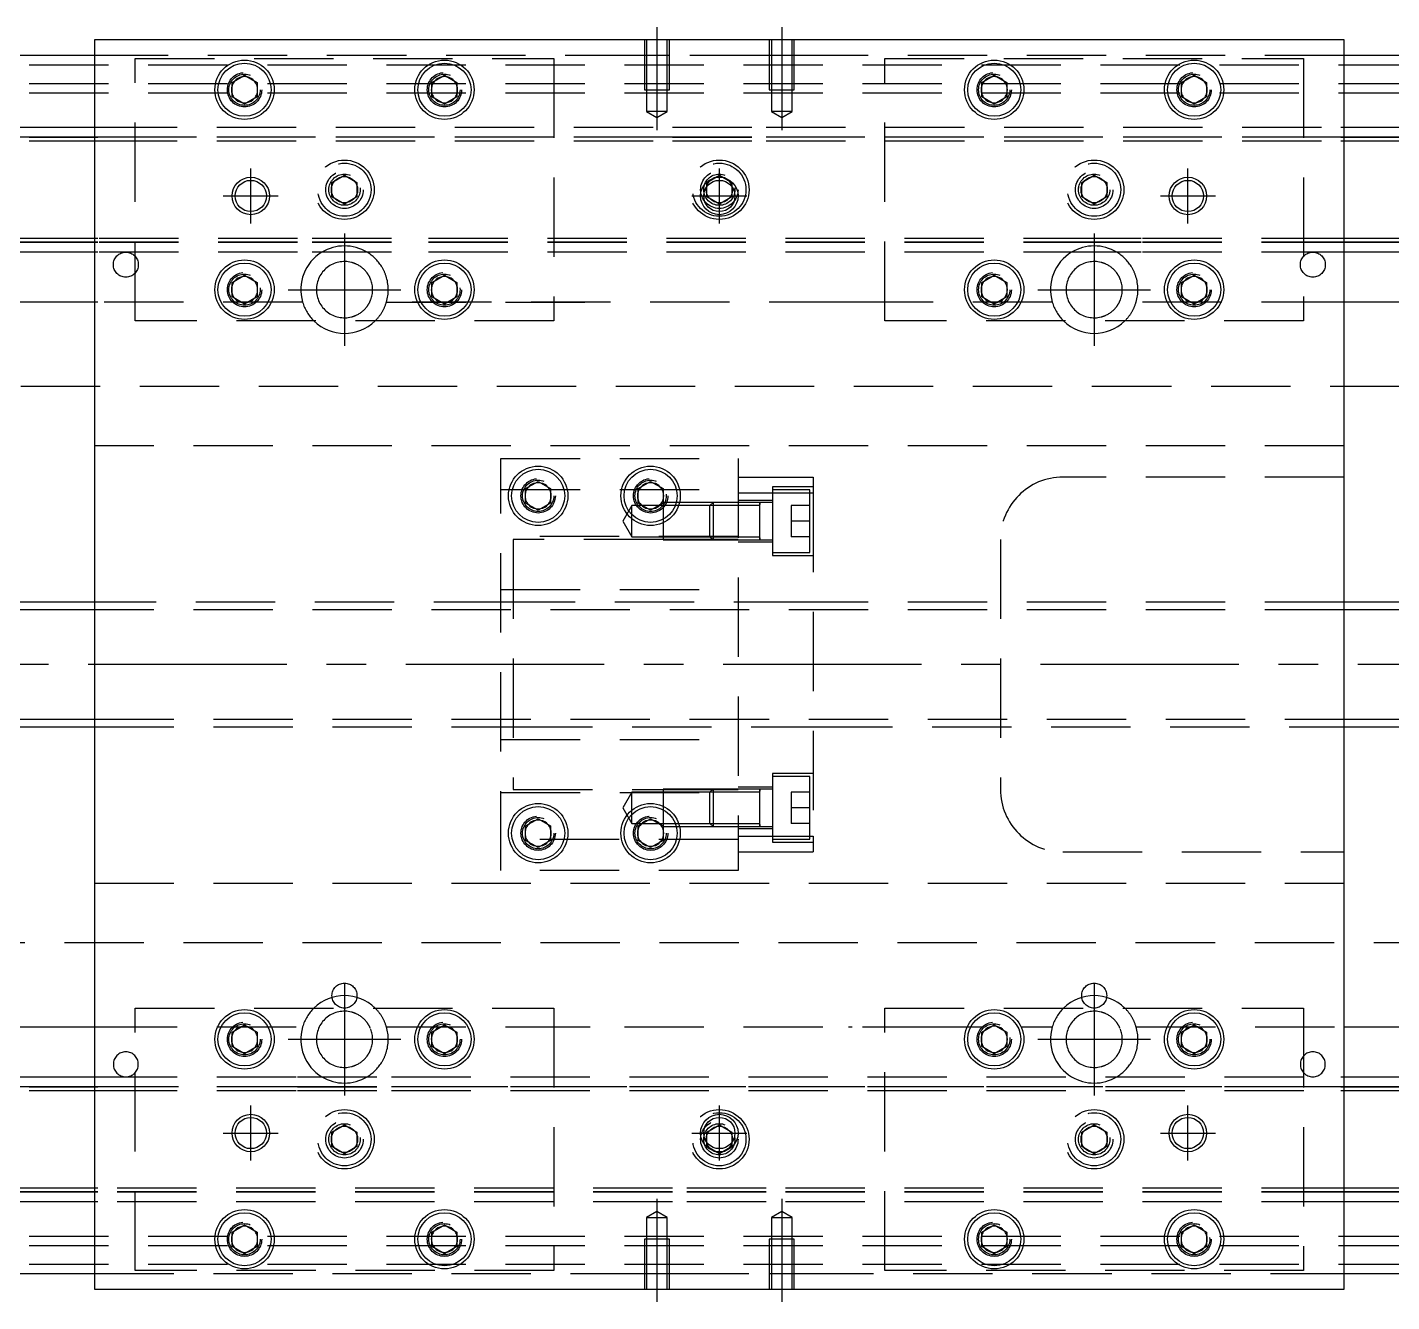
# Model space of a CAD drawing. Extents: x -20 to 872, y -274 to 102.
# Drawn here: x 209.2 to 427.6, y -102 to 102 of the extents above; entities that cross this region are included whole.
import ezdxf

# ---------------------------------------------------------------- set-up
doc = ezdxf.new("R2010")
doc.units = 0
doc.linetypes.add('CENTER', pattern=[50.8, 31.75, -6.35, 6.35, -6.35])
doc.linetypes.add('DASHED', pattern=[19.05, 12.7, -6.35])
doc.layers.get('0').update_dxf_attribs({"linetype": 'CONTINUOUS'})
doc.layers.add('CENTER', color=1, linetype='CENTER')

msp = doc.modelspace()

# ---------------------------------------------------------------- linework, layer by layer
at = {"color": 7, "linetype": 'CONTINUOUS'}
for p, q in [((420, 100), (220, 100)), ((220, 100), (220, -100)), ((420, -100), (420, 100)), ((220, 97.5), (0, 97.5)), ((640, 97.5), (420, 97.5)), ((242, 93.1547), (244, 94.309402)), ((244, 94.309402), (246, 93.1547)), ((274, 93.1547), (276, 94.309402)), ((276, 94.309402), (278, 93.1547)), ((362, 93.1547), (364, 94.309402)), ((364, 94.309402), (366, 93.1547)), ((394, 93.1547), (396, 94.309402)), ((396, 94.309402), (398, 93.1547)), ((242, 90.8453), (242, 93.1547)), ((246, 93.1547), (246, 90.8453)), ((274, 90.8453), (274, 93.1547)), ((278, 93.1547), (278, 90.8453)), ((362, 90.8453), (362, 93.1547)), ((366, 93.1547), (366, 90.8453)), ((394, 90.8453), (394, 93.1547)), ((398, 93.1547), (398, 90.8453)), ((244, 89.690598), (242, 90.8453)), ((246, 90.8453), (244, 89.690598)), ((276, 89.690598), (274, 90.8453)), ((278, 90.8453), (276, 89.690598)), ((364, 89.690598), (362, 90.8453)), ((366, 90.8453), (364, 89.690598)), ((396, 89.690598), (394, 90.8453)), ((398, 90.8453), (396, 89.690598)), ((0, 86), (220, 86)), ((420, 86), (640, 86)), ((0, 84.460392), (220, 84.460392)), ((420, 84.460392), (640, 84.460392)), ((220, 67.539608), (0, 67.539608)), ((220, 66), (0, 66)), ((640, 67.539608), (420, 67.539608)), ((640, 66), (420, 66)), ((242, 61.1547), (244, 62.309402)), ((242, 58.8453), (242, 61.1547)), ((244, 62.309402), (246, 61.1547)), ((246, 61.1547), (246, 58.8453)), ((274, 61.1547), (276, 62.309402)), ((274, 58.8453), (274, 61.1547)), ((276, 62.309402), (278, 61.1547)), ((278, 61.1547), (278, 58.8453)), ((362, 61.1547), (364, 62.309402)), ((362, 58.8453), (362, 61.1547)), ((364, 62.309402), (366, 61.1547)), ((366, 61.1547), (366, 58.8453)), ((394, 61.1547), (396, 62.309402)), ((394, 58.8453), (394, 61.1547)), ((396, 62.309402), (398, 61.1547)), ((398, 61.1547), (398, 58.8453)), ((220, 58), (146.708204, 58)), ((244, 57.690598), (242, 58.8453)), ((246, 58.8453), (244, 57.690598)), ((276, 57.690598), (274, 58.8453)), ((278, 58.8453), (276, 57.690598)), ((364, 57.690598), (362, 58.8453)), ((366, 58.8453), (364, 57.690598)), ((396, 57.690598), (394, 58.8453)), ((398, 58.8453), (396, 57.690598)), ((493.291796, 58), (420, 58)), ((289, 28.1547), (291, 29.309402)), ((291, 29.309402), (293, 28.1547)), ((307, 28.1547), (309, 29.309402)), ((309, 29.309402), (311, 28.1547)), ((289, 25.8453), (289, 28.1547)), ((293, 28.1547), (293, 25.8453)), ((307, 25.8453), (307, 28.1547)), ((311, 28.1547), (311, 25.8453)), ((291, 24.690598), (289, 25.8453)), ((293, 25.8453), (291, 24.690598)), ((309, 24.690598), (307, 25.8453)), ((311, 25.8453), (309, 24.690598)), ((326.5, 25.449674), (326.5, 25.949678)), ((326.5, 19.949668), (326.5, 20.449674)), ((220, 10), (28, 10)), ((583, 10), (420, 10)), ((28, -10), (220, -10)), ((420, -10), (583, -10)), ((289, -25.8453), (291, -24.690598)), ((289, -28.1547), (289, -25.8453)), ((291, -24.690598), (293, -25.8453)), ((293, -25.8453), (293, -28.1547)), ((307, -25.8453), (309, -24.690598)), ((307, -28.1547), (307, -25.8453)), ((309, -24.690598), (311, -25.8453)), ((311, -25.8453), (311, -28.1547)), ((326.5, -25.949678), (326.5, -25.94865)), ((291, -29.309402), (289, -28.1547)), ((293, -28.1547), (291, -29.309402)), ((309, -29.309402), (307, -28.1547)), ((311, -28.1547), (309, -29.309402)), ((146.708204, -58), (220, -58)), ((242, -58.8453), (244, -57.690598)), ((242, -61.1547), (242, -58.8453)), ((244, -57.690598), (246, -58.8453)), ((246, -58.8453), (246, -61.1547)), ((274, -58.8453), (276, -57.690598)), ((274, -61.1547), (274, -58.8453)), ((276, -57.690598), (278, -58.8453)), ((278, -58.8453), (278, -61.1547)), ((362, -58.8453), (364, -57.690598)), ((362, -61.1547), (362, -58.8453)), ((364, -57.690598), (366, -58.8453)), ((366, -58.8453), (366, -61.1547)), ((394, -58.8453), (396, -57.690598)), ((394, -61.1547), (394, -58.8453)), ((396, -57.690598), (398, -58.8453)), ((398, -58.8453), (398, -61.1547)), ((420, -58), (493.291796, -58)), ((244, -62.309402), (242, -61.1547)), ((246, -61.1547), (244, -62.309402)), ((276, -62.309402), (274, -61.1547)), ((278, -61.1547), (276, -62.309402)), ((364, -62.309402), (362, -61.1547)), ((366, -61.1547), (364, -62.309402)), ((396, -62.309402), (394, -61.1547)), ((398, -61.1547), (396, -62.309402)), ((0, -66), (220, -66)), ((0, -67.539608), (220, -67.539608)), ((420, -66), (640, -66)), ((420, -67.539608), (640, -67.539608)), ((220, -84.460392), (0, -84.460392)), ((640, -84.460392), (420, -84.460392)), ((220, -86), (0, -86)), ((640, -86), (420, -86)), ((242, -90.8453), (244, -89.690598)), ((242, -93.1547), (242, -90.8453)), ((244, -89.690598), (246, -90.8453)), ((246, -90.8453), (246, -93.1547)), ((274, -90.8453), (276, -89.690598)), ((274, -93.1547), (274, -90.8453)), ((276, -89.690598), (278, -90.8453)), ((278, -90.8453), (278, -93.1547)), ((362, -90.8453), (364, -89.690598)), ((362, -93.1547), (362, -90.8453)), ((364, -89.690598), (366, -90.8453)), ((366, -90.8453), (366, -93.1547)), ((394, -90.8453), (396, -89.690598)), ((394, -93.1547), (394, -90.8453)), ((396, -89.690598), (398, -90.8453)), ((398, -90.8453), (398, -93.1547)), ((244, -94.309402), (242, -93.1547)), ((246, -93.1547), (244, -94.309402)), ((276, -94.309402), (274, -93.1547)), ((278, -93.1547), (276, -94.309402)), ((364, -94.309402), (362, -93.1547)), ((366, -93.1547), (364, -94.309402)), ((396, -94.309402), (394, -93.1547)), ((398, -93.1547), (396, -94.309402)), ((0, -97.5), (220, -97.5)), ((420, -97.5), (640, -97.5)), ((220, -100), (420, -100))]:
    msp.add_line(p, q, dxfattribs=at)
at = {"color": 3, "linetype": 'DASHED'}
for p, q in [((308.000006, 100), (308.000006, 92)), ((308.35, 100), (308.35, 92)), ((311.65, 92), (311.65, 100)), ((311.999994, 92), (311.999994, 100)), ((328.000006, 100), (328.000006, 92)), ((328.35, 100), (328.35, 92)), ((331.65, 92), (331.65, 100)), ((331.999994, 92), (331.999994, 100)), ((308.000006, 97.5), (220, 97.5)), ((226.5, 55), (226.5, 97)), ((226.5, 97), (293.5, 97)), ((293.5, 97), (293.5, 55)), ((311.999994, 97.5), (308.000006, 97.5)), ((328.000006, 97.5), (311.999994, 97.5)), ((331.999994, 97.5), (328.000006, 97.5)), ((420, 97.5), (331.999994, 97.5)), ((346.5, 97), (413.5, 97)), ((346.5, 55), (346.5, 97)), ((413.5, 97), (413.5, 55)), ((0, 96), (640, 96)), ((0, 93), (640, 93)), ((308.000006, 92), (311.999994, 92)), ((308.35, 92), (308.35, 88.5)), ((311.65, 88.5), (311.65, 92)), ((328.000006, 92), (331.999994, 92)), ((328.35, 92), (328.35, 88.5)), ((331.65, 88.5), (331.65, 92)), ((361.5, 92), (361.518502, 92.303588)), ((393.5, 92), (393.512884, 92.253488)), ((0, 91.5), (640, 91.5)), ((311.65, 88.5), (308.35, 88.5)), ((308.35, 88.5), (310, 87.547372)), ((310, 87.547372), (311.65, 88.5)), ((331.65, 88.5), (328.35, 88.5)), ((328.35, 88.5), (330, 87.547372)), ((330, 87.547372), (331.65, 88.5)), ((220, 86), (220.5, 86)), ((220.5, 86), (312.5, 86)), ((312.5, 86), (327.5, 86)), ((327.5, 86), (419.5, 86)), ((419.5, 86), (420, 86)), ((0, 84.403994), (220.5, 84.403994)), ((0, 83.8), (220.5, 83.8)), ((220, 84.460392), (220.5, 84.460392)), ((220.5, 84.460392), (312.5, 84.460392)), ((312.5, 84.403994), (220.5, 84.403994)), ((220.5, 83.8), (312.5, 83.8)), ((312.5, 84.460392), (327.5, 84.460392)), ((312.5, 84.403994), (327.5, 84.403994)), ((312.5, 83.8), (327.5, 83.8)), ((327.5, 84.460392), (419.5, 84.460392)), ((419.5, 84.403994), (327.5, 84.403994)), ((327.5, 83.8), (419.5, 83.8)), ((419.5, 84.460392), (420, 84.460392)), ((419.5, 84.403994), (640, 84.403994)), ((419.5, 83.8), (640, 83.8)), ((258, 77.1547), (260, 78.309402)), ((258, 74.8453), (258, 77.1547)), ((260, 78.309402), (262, 77.1547)), ((262, 77.1547), (262, 74.8453)), ((318, 77.1547), (320, 78.309402)), ((318, 74.8453), (318, 77.1547)), ((320, 78.309402), (322, 77.1547)), ((322, 77.1547), (322, 74.8453)), ((378, 77.1547), (380, 78.309402)), ((378, 74.8453), (378, 77.1547)), ((380, 78.309402), (382, 77.1547)), ((382, 77.1547), (382, 74.8453)), ((260, 73.690598), (258, 74.8453)), ((262, 74.8453), (260, 73.690598)), ((262.483582, 76.286038), (262.5, 76)), ((320, 73.690598), (318, 74.8453)), ((322, 74.8453), (320, 73.690598)), ((322.483582, 76.286038), (322.5, 76)), ((377.5, 76), (377.534018, 76.411016)), ((380, 73.690598), (378, 74.8453)), ((382, 74.8453), (380, 73.690598)), ((220.5, 68.2), (0, 68.2)), ((252.5, 68.2), (220.5, 68.2)), ((267.5, 68.2), (252.5, 68.2)), ((419.5, 68.2), (267.5, 68.2)), ((387.5, 68.2), (372.5, 68.2)), ((640, 68.2), (419.5, 68.2)), ((220.5, 67.596006), (0, 67.596006)), ((220.5, 67.539608), (220, 67.539608)), ((220.5, 66), (220, 66)), ((252.5, 67.596006), (220.5, 67.596006)), ((252.5, 67.539608), (220.5, 67.539608)), ((252.5, 66), (220.5, 66)), ((267.5, 67.596006), (252.5, 67.596006)), ((267.5, 67.539608), (252.5, 67.539608)), ((267.5, 66), (252.5, 66)), ((419.5, 67.596006), (267.5, 67.596006)), ((419.5, 67.539608), (267.5, 67.539608)), ((419.5, 66), (267.5, 66)), ((387.5, 67.596006), (372.5, 67.596006)), ((387.5, 67.539608), (372.5, 67.539608)), ((387.5, 66), (372.5, 66)), ((640, 67.596006), (419.5, 67.596006)), ((420, 67.539608), (419.5, 67.539608)), ((420, 66), (419.5, 66)), ((246.483582, 60.286038), (246.5, 60)), ((278.483582, 60.286038), (278.5, 60)), ((361.5, 60), (361.518502, 60.303588)), ((393.5, 60), (393.512884, 60.253488)), ((220.5, 58), (220, 58)), ((253.291796, 58), (220.5, 58)), ((340.691578, 58), (266.708204, 58)), ((266.708204, 58), (299.308422, 58)), ((275.464102, 58), (275.359688, 58)), ((276.640312, 58), (276.535898, 58)), ((291.25, 58), (290.691578, 58)), ((293.112542, 58), (291.25, 58)), ((293.5, 58), (293.112542, 58)), ((294.359688, 58), (293.5, 58)), ((295.535898, 58), (294.464102, 58)), ((296.5, 58), (295.640312, 58)), ((296.887458, 58), (296.5, 58)), ((298.75, 58), (296.887458, 58)), ((299.308422, 58), (298.75, 58)), ((341.25, 58), (340.691578, 58)), ((343.112542, 58), (341.25, 58)), ((343.5, 58), (343.112542, 58)), ((344.359688, 58), (343.5, 58)), ((344.464102, 58), (344.359688, 58)), ((345.535898, 58), (344.464102, 58)), ((345.640312, 58), (345.535898, 58)), ((346.5, 58), (345.640312, 58)), ((346.887458, 58), (346.5, 58)), ((348.75, 58), (346.887458, 58)), ((349.308422, 58), (348.75, 58)), ((373.291796, 58), (349.308422, 58)), ((419.5, 58), (386.708204, 58)), ((420, 58), (419.5, 58)), ((293.5, 55), (226.5, 55)), ((413.5, 55), (346.5, 55)), ((640, 44.5), (5.640312, 44.5)), ((420, 35), (220, 35)), ((285, 33), (323, 33)), ((285, -33), (285, 33)), ((323, 33), (323, -33)), ((323, 30), (335, 30)), ((328.5, 28.449674), (328.5, 17.449674)), ((335, 28.449674), (328.5, 28.449674)), ((335, 30), (335, 27.495454)), ((420, 30), (375, 30)), ((285, 28), (323, 28)), ((288.5, 27), (288.518502, 27.303588)), ((311.483582, 27.286038), (311.5, 27)), ((323, 27.495454), (335, 27.495454)), ((328.5, 26.249674), (323, 26.249674)), ((334.5, 27.949674), (328.5, 27.949674)), ((334.5, 17.949674), (334.5, 27.949674)), ((335, 27.495454), (335, -27.495454)), ((306, 25.449674), (304.556624, 22.949674)), ((306, 20.449674), (306, 25.449674)), ((307.583494, 25.449674), (306, 25.449674)), ((307.59475, 25.439464), (307.583494, 25.449674)), ((310.416436, 25.449674), (307.583494, 25.449674)), ((310.416506, 25.449674), (310.32061, 25.367214)), ((311, 25.449674), (310.416436, 25.449674)), ((311.268656, 25.949668), (311, 25.949668)), ((311, 25.8453), (311, 25.5)), ((311, 25.5), (311, 25.112542)), ((318.49998, 25.449674), (311, 25.449674)), ((311, 25.112542), (311, 23.25)), ((311.541516, 25.949668), (311.268656, 25.949668)), ((313.118168, 25.949668), (311.541516, 25.949668)), ((313.632418, 25.949668), (313.118168, 25.949668)), ((318.99998, 25.949668), (313.632418, 25.949668)), ((319, 25.949674), (318.5, 25.449674)), ((318.5, 20.449674), (318.5, 25.449674)), ((323, 25.449674), (318.5, 25.449674)), ((323, 25.949668), (318.999994, 25.949668)), ((319, 25.949674), (319, 19.949674)), ((323, 25.949674), (319, 25.949674)), ((326.505, 25.949674), (323.00002, 25.949674)), ((326.5, 25.449674), (323.00002, 25.449674)), ((328.5, 25.949674), (326.495, 25.949674)), ((326.5, 25.599876), (326.5, 25.949674)), ((326.5, 25.949674), (326.5, 25.599876)), ((326.5, 20.29947), (326.5, 25.599876)), ((331.5, 25.449674), (331.5, 22.949674)), ((334.5, 25.449674), (331.5, 25.449674)), ((304.556624, 22.949674), (306, 20.449674)), ((311, 23.25), (311, 22.691578)), ((311, 22.691578), (311, 19.949678)), ((331.5, 22.949674), (331.5, 20.449674)), ((334.5, 22.949674), (331.5, 22.949674)), ((323, 20.5), (285, 20.5)), ((287, 20), (287, -20)), ((311, 20), (287, 20)), ((306, 20.449674), (311, 20.449674)), ((311, 20.449674), (318.49998, 20.449674)), ((318.949674, 20), (311, 20)), ((311, 19.949678), (318.99998, 19.949678)), ((318.5, 20.449674), (323, 20.449674)), ((318.5, 20.449674), (319, 19.949674)), ((323, 20), (318.949674, 20)), ((318.999994, 19.949678), (323, 19.949678)), ((319, 19.949674), (323, 19.949674)), ((323.00002, 20.449674), (326.5, 20.449674)), ((323.00002, 19.949674), (326.505, 19.949674)), ((326.495, 19.949674), (328.5, 19.949674)), ((326.5, 19.949674), (326.5, 20.29947)), ((326.5, 20.29947), (326.5, 19.949674)), ((334.5, 20.449674), (331.5, 20.449674)), ((365, 20), (365, -20)), ((323, 19.649674), (328.5, 19.649674)), ((328.5, 17.949674), (334.5, 17.949674)), ((328.5, 17.449674), (335, 17.449674)), ((285, 12), (323, 12)), ((287, 10), (220, 10)), ((420, 8.75), (220, 8.75)), ((335, 10), (287, 10)), ((420, 10), (335, 10)), ((220, -8.75), (420, -8.75)), ((220, -10), (287, -10)), ((287, -10), (335, -10)), ((335, -10), (420, -10)), ((285, -12), (323, -12)), ((328.5, -17.449674), (328.5, -28.449674)), ((335, -17.449674), (328.5, -17.449674)), ((328.5, -19.649674), (323, -19.649674)), ((334.5, -17.949674), (328.5, -17.949674)), ((334.5, -27.949674), (334.5, -17.949674)), ((285, -20.5), (323, -20.5)), ((287, -20), (311, -20)), ((306, -20.449674), (304.556624, -22.949674)), ((306, -25.449674), (306, -20.449674)), ((311, -20.449674), (306, -20.449674)), ((311, -19.949678), (311, -22.691578)), ((318.99998, -19.949678), (311, -19.949678)), ((311, -20), (318.949674, -20)), ((318.49998, -20.449674), (311, -20.449674)), ((319, -19.949674), (318.5, -20.449674)), ((318.5, -25.449674), (318.5, -20.449674)), ((323, -20.449674), (318.5, -20.449674)), ((318.949674, -20), (323, -20)), ((323, -19.949678), (318.999994, -19.949678)), ((319, -19.949674), (319, -25.949674)), ((323, -19.949674), (319, -19.949674)), ((326.505, -19.949674), (323.00002, -19.949674)), ((326.5, -20.449674), (323.00002, -20.449674)), ((328.5, -19.949674), (326.495, -19.949674)), ((326.5, -20.29947), (326.5, -19.949674)), ((326.5, -19.949674), (326.5, -20.29947)), ((326.5, -25.599876), (326.5, -20.29947)), ((331.5, -20.449674), (331.5, -22.949674)), ((334.5, -20.449674), (331.5, -20.449674)), ((304.556624, -22.949674), (306, -25.449674)), ((311, -22.691578), (311, -23.25)), ((311, -23.25), (311, -25.112542)), ((334.5, -22.949674), (331.5, -22.949674)), ((331.5, -22.949674), (331.5, -25.449674)), ((306, -25.449674), (307.583654, -25.449674)), ((307.583654, -25.449674), (310.416258, -25.449674)), ((310.416258, -25.449674), (311, -25.449674)), ((311, -25.112542), (311, -25.5)), ((311, -25.449674), (318.49998, -25.449674)), ((311, -25.5), (311, -25.8453)), ((311, -25.949668), (311.268656, -25.949668)), ((311.268656, -25.949668), (311.541516, -25.949668)), ((311.541516, -25.949668), (313.118168, -25.949668)), ((313.118168, -25.949668), (313.632418, -25.949668)), ((313.632418, -25.949668), (318.99998, -25.949668)), ((318.5, -25.449674), (323, -25.449674)), ((318.5, -25.449674), (319, -25.949674)), ((318.999994, -25.949668), (323, -25.949668)), ((319, -25.949674), (323, -25.949674)), ((323.00002, -25.449674), (326.5, -25.449674)), ((323.00002, -25.949674), (326.505, -25.949674)), ((326.495, -25.949674), (328.5, -25.949674)), ((326.5, -25.949674), (326.5, -25.599876)), ((326.5, -25.599876), (326.5, -25.949674)), ((334.5, -25.449674), (331.5, -25.449674)), ((323, -28), (285, -28)), ((288.5, -27), (288.518502, -26.696412)), ((306.5, -27), (306.518502, -26.696412)), ((323, -26.249674), (328.5, -26.249674)), ((323, -27.495454), (335, -27.495454)), ((328.5, -27.949674), (334.5, -27.949674)), ((335, -27.495454), (335, -30)), ((323, -30), (335, -30)), ((328.5, -28.449674), (335, -28.449674)), ((375, -30), (420, -30)), ((323, -33), (285, -33)), ((220, -35), (420, -35)), ((5.640312, -44.5), (640, -44.5)), ((226.5, -97), (226.5, -55)), ((226.5, -55), (293.5, -55)), ((293.5, -55), (293.5, -97)), ((346.5, -55), (413.5, -55)), ((346.5, -97), (346.5, -55)), ((413.5, -55), (413.5, -97)), ((220, -58), (220.5, -58)), ((220.5, -58), (253.291796, -58)), ((266.708204, -58), (290.691578, -58)), ((266.708204, -58), (343.112542, -58)), ((275.359688, -58), (275.464102, -58)), ((276.535898, -58), (276.640312, -58)), ((290.691578, -58), (291.25, -58)), ((291.25, -58), (293.112542, -58)), ((293.112542, -58), (293.5, -58)), ((293.5, -58), (294.359688, -58)), ((294.464102, -58), (295.535898, -58)), ((295.640312, -58), (296.5, -58)), ((296.5, -58), (296.887458, -58)), ((296.887458, -58), (298.75, -58)), ((298.75, -58), (299.308422, -58)), ((340.691578, -58), (341.25, -58)), ((343.112542, -58), (343.5, -58)), ((343.5, -58), (344.359688, -58)), ((344.359688, -58), (344.464102, -58)), ((344.464102, -58), (345.535898, -58)), ((345.535898, -58), (345.640312, -58)), ((345.640312, -58), (346.5, -58)), ((346.5, -58), (346.887458, -58)), ((346.887458, -58), (348.75, -58)), ((348.75, -58), (349.308422, -58)), ((349.308422, -58), (373.291796, -58)), ((386.708204, -58), (420, -58)), ((241.5, -60), (241.512884, -59.746512)), ((366.483582, -59.713962), (366.5, -60)), ((0, -67.596006), (220.5, -67.596006)), ((220, -66), (220.5, -66)), ((220, -67.539608), (220.5, -67.539608)), ((220.5, -66), (252.5, -66)), ((220.5, -67.539608), (252.5, -67.539608)), ((252.5, -67.596006), (220.5, -67.596006)), ((252.5, -66), (267.5, -66)), ((252.5, -67.539608), (267.5, -67.539608)), ((252.5, -67.596006), (267.5, -67.596006)), ((267.5, -66), (419.5, -66)), ((267.5, -67.539608), (419.5, -67.539608)), ((419.5, -67.596006), (267.5, -67.596006)), ((419.5, -66), (420, -66)), ((419.5, -67.539608), (420, -67.539608)), ((419.5, -67.596006), (640, -67.596006)), ((0, -68.2), (220.5, -68.2)), ((220.5, -68.2), (252.5, -68.2)), ((252.5, -68.2), (267.5, -68.2)), ((267.5, -68.2), (419.5, -68.2)), ((419.5, -68.2), (640, -68.2)), ((258, -74.8453), (260, -73.690598)), ((260, -73.690598), (262, -74.8453)), ((318, -74.8453), (320, -73.690598)), ((320, -73.690598), (322, -74.8453)), ((378, -74.8453), (380, -73.690598)), ((380, -73.690598), (382, -74.8453)), ((258, -77.1547), (258, -74.8453)), ((262, -74.8453), (262, -77.1547)), ((262.483582, -75.713962), (262.5, -76)), ((318, -77.1547), (318, -74.8453)), ((322, -74.8453), (322, -77.1547)), ((322.483582, -75.713962), (322.5, -76)), ((378, -77.1547), (378, -74.8453)), ((382, -74.8453), (382, -77.1547)), ((382.483582, -75.713962), (382.5, -76)), ((260, -78.309402), (258, -77.1547)), ((262, -77.1547), (260, -78.309402)), ((320, -78.309402), (318, -77.1547)), ((322, -77.1547), (320, -78.309402)), ((380, -78.309402), (378, -77.1547)), ((382, -77.1547), (380, -78.309402)), ((220.5, -83.8), (0, -83.8)), ((220.5, -84.403994), (0, -84.403994)), ((220.5, -84.460392), (220, -84.460392)), ((312.5, -83.8), (220.5, -83.8)), ((312.5, -84.403994), (220.5, -84.403994)), ((312.5, -84.460392), (220.5, -84.460392)), ((327.5, -83.8), (312.5, -83.8)), ((327.5, -84.403994), (312.5, -84.403994)), ((327.5, -84.460392), (312.5, -84.460392)), ((419.5, -83.8), (327.5, -83.8)), ((419.5, -84.403994), (327.5, -84.403994)), ((419.5, -84.460392), (327.5, -84.460392)), ((640, -83.8), (419.5, -83.8)), ((640, -84.403994), (419.5, -84.403994)), ((420, -84.460392), (419.5, -84.460392)), ((220.5, -86), (220, -86)), ((312.5, -86), (220.5, -86)), ((327.5, -86), (312.5, -86)), ((419.5, -86), (327.5, -86)), ((420, -86), (419.5, -86)), ((310, -87.547372), (308.35, -88.5)), ((308.35, -88.5), (311.65, -88.5)), ((308.35, -88.5), (308.35, -92)), ((311.65, -88.5), (310, -87.547372)), ((311.65, -92), (311.65, -88.5)), ((330, -87.547372), (328.35, -88.5)), ((328.35, -88.5), (331.65, -88.5)), ((328.35, -88.5), (328.35, -92)), ((331.65, -88.5), (330, -87.547372)), ((331.65, -92), (331.65, -88.5)), ((0, -91.5), (640, -91.5)), ((361.5, -92), (361.518502, -91.696412)), ((398.483582, -91.713962), (398.5, -92)), ((0, -93), (640, -93)), ((311.999994, -92), (308.000006, -92)), ((308.000006, -92), (308.000006, -100)), ((308.35, -92), (308.35, -100)), ((311.65, -100), (311.65, -92)), ((311.999994, -100), (311.999994, -92)), ((331.999994, -92), (328.000006, -92)), ((328.000006, -92), (328.000006, -100)), ((328.35, -92), (328.35, -100)), ((331.65, -100), (331.65, -92)), ((331.999994, -100), (331.999994, -92)), ((0, -96), (640, -96)), ((220, -97.5), (308.000006, -97.5)), ((293.5, -97), (226.5, -97)), ((308.000006, -97.5), (311.999994, -97.5)), ((311.999994, -97.5), (328.000006, -97.5)), ((328.000006, -97.5), (331.999994, -97.5)), ((331.999994, -97.5), (420, -97.5)), ((413.5, -97), (346.5, -97))]:
    msp.add_line(p, q, dxfattribs=at)
at = {"color": 3, "linetype": 'CONTINUOUS'}
for p, q in [((220, 8.75), (28, 8.75)), ((583, 8.75), (420, 8.75)), ((28, -8.75), (220, -8.75)), ((420, -8.75), (583, -8.75))]:
    msp.add_line(p, q, dxfattribs=at)
at = {"color": 7, "linetype": 'CONTINUOUS'}
for centre, radius in [((244, 92), 4.75), ((244, 92), 4.25), ((276, 92), 4.75), ((276, 92), 4.25), ((364, 92), 4.75), ((364, 92), 4.25), ((396, 92), 4.75), ((396, 92), 4.25), ((245, 75), 2.5), ((260, 76), 2.1), ((320, 75), 3), ((320, 75), 2.5), ((320, 76), 2.1), ((380, 76), 2.1), ((395, 75), 2.5), ((244, 60), 4.75), ((244, 60), 4.25), ((276, 60), 4.75), ((276, 60), 4.25), ((364, 60), 4.75), ((364, 60), 4.25), ((396, 60), 4.75), ((396, 60), 4.25), ((291, 27), 4.75), ((291, 27), 4.25), ((309, 27), 4.75), ((309, 27), 4.25), ((291, -27), 4.75), ((291, -27), 4.25), ((309, -27), 4.75), ((309, -27), 4.25), ((244, -60), 4.75), ((244, -60), 4.25), ((276, -60), 4.75), ((276, -60), 4.25), ((364, -60), 4.75), ((364, -60), 4.25), ((396, -60), 4.75), ((396, -60), 4.25), ((320, -75), 3), ((245, -75), 2.5), ((260, -76), 2.1), ((320, -75), 2.5), ((320, -76), 2.1), ((380, -76), 2.1), ((395, -75), 2.5), ((244, -92), 4.75), ((276, -92), 4.75), ((364, -92), 4.75), ((396, -92), 4.75), ((244, -92), 4.25), ((276, -92), 4.25), ((364, -92), 4.25), ((396, -92), 4.25)]:
    msp.add_circle(centre, radius, dxfattribs=at)
at = {"color": 3, "linetype": 'DASHED'}
for centre, radius in [((244, 92), 2.75), ((244, 92), 2.5), ((276, 92), 2.75), ((276, 92), 2.5), ((364, 92), 2.75), ((364, 92), 2.5), ((396, 92), 2.75), ((396, 92), 2.5), ((260, 76), 4.75), ((260, 76), 4.25), ((260, 76), 3), ((320, 76), 4.75), ((320, 76), 4.25), ((320, 76), 3), ((380, 76), 4.75), ((380, 76), 4.25), ((380, 76), 3), ((260, 76), 2.5), ((320, 76), 2.5), ((380, 76), 2.5), ((225, 64), 2), ((415, 64), 2), ((244, 60), 2.75), ((244, 60), 2.5), ((276, 60), 2.75), ((276, 60), 2.5), ((364, 60), 2.75), ((364, 60), 2.5), ((396, 60), 2.75), ((396, 60), 2.5), ((291, 27), 2.75), ((291, 27), 2.5), ((309, 27), 2.75), ((309, 27), 2.5), ((291, -27), 2.75), ((291, -27), 2.5), ((309, -27), 2.75), ((309, -27), 2.5), ((260, -53), 2), ((380, -53), 2), ((244, -60), 2.75), ((244, -60), 2.5), ((276, -60), 2.75), ((276, -60), 2.5), ((364, -60), 2.75), ((364, -60), 2.5), ((396, -60), 2.75), ((396, -60), 2.5), ((260, -76), 4.75), ((260, -76), 4.25), ((320, -76), 4.75), ((320, -76), 4.25), ((380, -76), 4.75), ((380, -76), 4.25), ((260, -76), 3), ((260, -76), 2.5), ((320, -76), 3), ((320, -76), 2.5), ((380, -76), 3), ((380, -76), 2.5), ((244, -92), 2.75), ((244, -92), 2.5), ((276, -92), 2.75), ((276, -92), 2.5), ((364, -92), 2.75), ((364, -92), 2.5), ((396, -92), 2.75), ((396, -92), 2.5)]:
    msp.add_circle(centre, radius, dxfattribs=at)
at = {"color": 3, "linetype": 'CONTINUOUS'}
for centre in [(245, 75), (395, 75), (245, -75), (395, -75)]:
    msp.add_circle(centre, 3, dxfattribs=at)
at = {"color": 7, "linetype": 'CONTINUOUS'}
for centre, start, end in [((244, 92), 102.24721, 137.75279), ((244, 92), 77.75279, 102.24721), ((244, 92), 42.24721, 77.75279), ((276, 92), 102.24721, 137.75279), ((276, 92), 77.75279, 102.24721), ((276, 92), 42.24721, 77.75279), ((364, 92), 102.24721, 137.75279), ((364, 92), 77.75279, 102.24721), ((364, 92), 42.24721, 77.75279), ((396, 92), 102.24721, 137.75279), ((396, 92), 77.75279, 102.24721), ((396, 92), 42.24721, 77.75279), ((244, 92), 162.24721, 180), ((244, 92), 180, 197.75279), ((244, 92), 137.75279, 162.24721), ((244, 92), 17.75279, 42.24721), ((244, 92), 342.24721, 17.75279), ((276, 92), 162.24721, 180), ((276, 92), 180, 197.75279), ((276, 92), 137.75279, 162.24721), ((276, 92), 17.75279, 42.24721), ((276, 92), 342.24721, 17.75279), ((364, 92), 162.24721, 180), ((364, 92), 180, 197.75279), ((364, 92), 137.75279, 162.24721), ((364, 92), 17.75279, 42.24721), ((364, 92), 342.24721, 17.75279), ((396, 92), 162.24721, 180), ((396, 92), 180, 197.75279), ((396, 92), 137.75279, 162.24721), ((396, 92), 17.75279, 42.24721), ((396, 92), 342.24721, 17.75279), ((244, 92), 197.75279, 222.24721), ((244, 92), 222.24721, 257.75279), ((244, 92), 257.75279, 282.24721), ((244, 92), 282.24721, 317.75279), ((244, 92), 317.75279, 342.24721), ((276, 92), 197.75279, 222.24721), ((276, 92), 222.24721, 257.75279), ((276, 92), 257.75279, 282.24721), ((276, 92), 282.24721, 317.75279), ((276, 92), 317.75279, 342.24721), ((364, 92), 197.75279, 222.24721), ((364, 92), 222.24721, 257.75279), ((364, 92), 257.75279, 282.24721), ((364, 92), 282.24721, 317.75279), ((364, 92), 317.75279, 342.24721), ((396, 92), 197.75279, 222.24721), ((396, 92), 222.24721, 257.75279), ((396, 92), 257.75279, 282.24721), ((396, 92), 282.24721, 317.75279), ((396, 92), 317.75279, 342.24721), ((244, 60), 137.75279, 162.24721), ((244, 60), 102.24721, 137.75279), ((244, 60), 77.75279, 102.24721), ((244, 60), 42.24721, 77.75279), ((244, 60), 17.75279, 42.24721), ((276, 60), 137.75279, 162.24721), ((276, 60), 102.24721, 137.75279), ((276, 60), 77.75279, 102.24721), ((276, 60), 42.24721, 77.75279), ((276, 60), 17.75279, 42.24721), ((364, 60), 137.75279, 162.24721), ((364, 60), 102.24721, 137.75279), ((364, 60), 77.75279, 102.24721), ((364, 60), 42.24721, 77.75279), ((364, 60), 17.75279, 42.24721), ((396, 60), 137.75279, 162.24721), ((396, 60), 102.24721, 137.75279), ((396, 60), 77.75279, 102.24721), ((396, 60), 42.24721, 77.75279), ((396, 60), 17.75279, 42.24721), ((244, 60), 162.24721, 180), ((244, 60), 180, 197.75279), ((244, 60), 197.75279, 222.24721), ((244, 60), 317.75279, 342.24721), ((244, 60), 342.24721, 17.75279), ((276, 60), 162.24721, 180), ((276, 60), 180, 197.75279), ((276, 60), 197.75279, 222.24721), ((276, 60), 317.75279, 342.24721), ((276, 60), 342.24721, 17.75279), ((364, 60), 162.24721, 180), ((364, 60), 180, 197.75279), ((364, 60), 197.75279, 222.24721), ((364, 60), 317.75279, 342.24721), ((364, 60), 342.24721, 17.75279), ((396, 60), 162.24721, 180), ((396, 60), 180, 197.75279), ((396, 60), 197.75279, 222.24721), ((396, 60), 317.75279, 342.24721), ((396, 60), 342.24721, 17.75279), ((244, 60), 222.24721, 257.75279), ((244, 60), 257.75279, 282.24721), ((244, 60), 282.24721, 317.75279), ((276, 60), 222.24721, 257.75279), ((276, 60), 257.75279, 282.24721), ((276, 60), 282.24721, 317.75279), ((364, 60), 222.24721, 257.75279), ((364, 60), 257.75279, 282.24721), ((364, 60), 282.24721, 317.75279), ((396, 60), 222.24721, 257.75279), ((396, 60), 257.75279, 282.24721), ((396, 60), 282.24721, 317.75279), ((291, 27), 137.75279, 162.24721), ((291, 27), 102.24721, 137.75279), ((291, 27), 77.75279, 102.24721), ((291, 27), 42.24721, 77.75279), ((291, 27), 17.75279, 42.24721), ((309, 27), 137.75279, 162.24721), ((309, 27), 102.24721, 137.75279), ((309, 27), 77.75279, 102.24721), ((309, 27), 42.24721, 77.75279), ((309, 27), 17.75279, 42.24721), ((291, 27), 162.24721, 180), ((291, 27), 180, 197.75279), ((291, 27), 197.75279, 222.24721), ((291, 27), 317.75279, 342.24721), ((291, 27), 342.24721, 17.75279), ((309, 27), 162.24721, 180), ((309, 27), 180, 197.75279), ((309, 27), 197.75279, 222.24721), ((309, 27), 317.75279, 342.24721), ((309, 27), 342.24721, 17.75279), ((291, 27), 222.24721, 257.75279), ((291, 27), 257.75279, 282.24721), ((291, 27), 282.24721, 317.75279), ((309, 27), 222.24721, 257.75279), ((309, 27), 257.75279, 282.24721), ((309, 27), 282.24721, 317.75279), ((291, -27), 137.75279, 162.24721), ((291, -27), 102.24721, 137.75279), ((291, -27), 77.75279, 102.24721), ((291, -27), 42.24721, 77.75279), ((291, -27), 17.75279, 42.24721), ((309, -27), 137.75279, 162.24721), ((309, -27), 102.24721, 137.75279), ((309, -27), 77.75279, 102.24721), ((309, -27), 42.24721, 77.75279), ((309, -27), 17.75279, 42.24721), ((291, -27), 162.24721, 180), ((291, -27), 180, 197.75279), ((291, -27), 197.75279, 222.24721), ((291, -27), 317.75279, 342.24721), ((291, -27), 342.24721, 17.75279), ((309, -27), 162.24721, 180), ((309, -27), 180, 197.75279), ((309, -27), 197.75279, 222.24721), ((309, -27), 317.75279, 342.24721), ((309, -27), 342.24721, 17.75279), ((291, -27), 222.24721, 257.75279), ((291, -27), 257.75279, 282.24721), ((291, -27), 282.24721, 317.75279), ((309, -27), 222.24721, 257.75279), ((309, -27), 257.75279, 282.24721), ((309, -27), 282.24721, 317.75279), ((244, -60), 137.75279, 162.24721), ((244, -60), 102.24721, 137.75279), ((244, -60), 77.75279, 102.24721), ((244, -60), 42.24721, 77.75279), ((244, -60), 17.75279, 42.24721), ((276, -60), 137.75279, 162.24721), ((276, -60), 102.24721, 137.75279), ((276, -60), 77.75279, 102.24721), ((276, -60), 42.24721, 77.75279), ((276, -60), 17.75279, 42.24721), ((364, -60), 137.75279, 162.24721), ((364, -60), 102.24721, 137.75279), ((364, -60), 77.75279, 102.24721), ((364, -60), 42.24721, 77.75279), ((364, -60), 17.75279, 42.24721), ((396, -60), 137.75279, 162.24721), ((396, -60), 102.24721, 137.75279), ((396, -60), 77.75279, 102.24721), ((396, -60), 42.24721, 77.75279), ((396, -60), 17.75279, 42.24721), ((244, -60), 162.24721, 180), ((244, -60), 180, 197.75279), ((244, -60), 197.75279, 222.24721), ((244, -60), 317.75279, 342.24721), ((244, -60), 342.24721, 17.75279), ((276, -60), 162.24721, 180), ((276, -60), 180, 197.75279), ((276, -60), 197.75279, 222.24721), ((276, -60), 317.75279, 342.24721), ((276, -60), 342.24721, 17.75279), ((364, -60), 162.24721, 180), ((364, -60), 180, 197.75279), ((364, -60), 197.75279, 222.24721), ((364, -60), 317.75279, 342.24721), ((364, -60), 342.24721, 17.75279), ((396, -60), 162.24721, 180), ((396, -60), 180, 197.75279), ((396, -60), 197.75279, 222.24721), ((396, -60), 317.75279, 342.24721), ((396, -60), 342.24721, 17.75279), ((244, -60), 222.24721, 257.75279), ((244, -60), 257.75279, 282.24721), ((244, -60), 282.24721, 317.75279), ((276, -60), 222.24721, 257.75279), ((276, -60), 257.75279, 282.24721), ((276, -60), 282.24721, 317.75279), ((364, -60), 222.24721, 257.75279), ((364, -60), 257.75279, 282.24721), ((364, -60), 282.24721, 317.75279), ((396, -60), 222.24721, 257.75279), ((396, -60), 257.75279, 282.24721), ((396, -60), 282.24721, 317.75279), ((244, -92), 162.24721, 180), ((244, -92), 137.75279, 162.24721), ((244, -92), 102.24721, 137.75279), ((244, -92), 77.75279, 102.24721), ((244, -92), 42.24721, 77.75279), ((244, -92), 17.75279, 42.24721), ((244, -92), 342.24721, 17.75279), ((276, -92), 162.24721, 180), ((276, -92), 137.75279, 162.24721), ((276, -92), 102.24721, 137.75279), ((276, -92), 77.75279, 102.24721), ((276, -92), 42.24721, 77.75279), ((276, -92), 17.75279, 42.24721), ((276, -92), 342.24721, 17.75279), ((364, -92), 162.24721, 180), ((364, -92), 137.75279, 162.24721), ((364, -92), 102.24721, 137.75279), ((364, -92), 77.75279, 102.24721), ((364, -92), 42.24721, 77.75279), ((364, -92), 17.75279, 42.24721), ((364, -92), 342.24721, 17.75279), ((396, -92), 162.24721, 180), ((396, -92), 137.75279, 162.24721), ((396, -92), 102.24721, 137.75279), ((396, -92), 77.75279, 102.24721), ((396, -92), 42.24721, 77.75279), ((396, -92), 17.75279, 42.24721), ((396, -92), 342.24721, 17.75279), ((244, -92), 180, 197.75279), ((244, -92), 197.75279, 222.24721), ((244, -92), 222.24721, 257.75279), ((244, -92), 282.24721, 317.75279), ((244, -92), 317.75279, 342.24721), ((276, -92), 180, 197.75279), ((276, -92), 197.75279, 222.24721), ((276, -92), 222.24721, 257.75279), ((276, -92), 282.24721, 317.75279), ((276, -92), 317.75279, 342.24721), ((364, -92), 180, 197.75279), ((364, -92), 197.75279, 222.24721), ((364, -92), 222.24721, 257.75279), ((364, -92), 282.24721, 317.75279), ((364, -92), 317.75279, 342.24721), ((396, -92), 180, 197.75279), ((396, -92), 197.75279, 222.24721), ((396, -92), 222.24721, 257.75279), ((396, -92), 282.24721, 317.75279), ((396, -92), 317.75279, 342.24721), ((244, -92), 257.75279, 282.24721), ((276, -92), 257.75279, 282.24721), ((364, -92), 257.75279, 282.24721), ((396, -92), 257.75279, 282.24721)]:
    msp.add_arc(centre, 2.1, start, end, dxfattribs=at)
at = {"color": 3, "linetype": 'DASHED'}
for centre, radius, start, end in [((260, 60), 7, 121.002719, 196.60155), ((260, 60), 7, 58.997281, 121.002719), ((260, 60), 7, 32.461745, 58.997281), ((380, 60), 7, 121.002719, 196.60155), ((380, 60), 7, 58.997281, 121.002719), ((380, 60), 7, 32.461745, 58.997281), ((260, 60), 4.5, 75.659424, 180), ((260, 60), 4.5, 65.521494, 75.659424), ((260, 60), 4.5, 36.559306, 65.521494), ((260, 60), 7, 18.03032, 32.461745), ((380, 60), 4.5, 75.659424, 180), ((380, 60), 4.5, 65.521494, 75.659424), ((380, 60), 4.5, 36.559306, 65.521494), ((380, 60), 7, 18.03032, 32.461745), ((260, 60), 4.5, 31.586338, 36.559306), ((260, 60), 4.5, 23.073918, 31.586338), ((260, 60), 4.5, 21.057559, 23.073918), ((260, 60), 4.5, 338.942441, 21.057559), ((260, 60), 7, 343.39845, 18.03032), ((380, 60), 4.5, 31.586338, 36.559306), ((380, 60), 4.5, 23.073918, 31.586338), ((380, 60), 4.5, 21.057559, 23.073918), ((380, 60), 4.5, 338.942441, 21.057559), ((380, 60), 7, 343.39845, 18.03032), ((260, 60), 4.5, 180, 284.340576), ((380, 60), 4.5, 180, 284.340576), ((260, 60), 7, 196.60155, 225.584691), ((260, 60), 4.5, 294.478506, 323.440694), ((260, 60), 4.5, 323.440694, 328.413662), ((260, 60), 4.5, 328.413662, 336.926082), ((260, 60), 4.5, 336.926082, 338.942441), ((260, 60), 7, 327.538255, 341.96968), ((260, 60), 7, 341.96968, 343.39845), ((380, 60), 7, 196.60155, 225.584691), ((380, 60), 4.5, 294.478506, 323.440694), ((380, 60), 4.5, 323.440694, 328.413662), ((380, 60), 4.5, 328.413662, 336.926082), ((380, 60), 4.5, 336.926082, 338.942441), ((380, 60), 7, 327.538255, 341.96968), ((380, 60), 7, 341.96968, 343.39845), ((260, 60), 7, 225.584691, 314.415309), ((260, 60), 4.5, 284.340576, 294.478506), ((260, 60), 7, 314.415309, 327.538255), ((380, 60), 7, 225.584691, 314.415309), ((380, 60), 4.5, 284.340576, 294.478506), ((380, 60), 7, 314.415309, 327.538255), ((375, 20), 10, 90, 180), ((375, -20), 10, 180, 270), ((260, -60), 7, 45.584691, 134.415309), ((380, -60), 7, 45.584691, 134.415309), ((260, -60), 7, 134.415309, 163.39845), ((260, -60), 4.5, 75.659424, 180), ((260, -60), 4.5, 65.521494, 75.659424), ((260, -60), 4.5, 36.559306, 65.521494), ((260, -60), 7, 32.461745, 45.584691), ((260, -60), 7, 18.03032, 32.461745), ((380, -60), 7, 134.415309, 163.39845), ((380, -60), 4.5, 75.659424, 180), ((380, -60), 4.5, 65.521494, 75.659424), ((380, -60), 4.5, 36.559306, 65.521494), ((380, -60), 7, 32.461745, 45.584691), ((380, -60), 7, 18.03032, 32.461745), ((241, -60), 4.5, 21.057559, 23.073918), ((260, -60), 7, 163.39845, 238.997281), ((260, -60), 4.5, 31.586338, 36.559306), ((260, -60), 4.5, 23.073918, 31.586338), ((260, -60), 4.5, 338.942441, 21.057559), ((260, -60), 7, 16.60155, 18.03032), ((260, -60), 7, 341.96968, 16.60155), ((380, -60), 7, 163.39845, 238.997281), ((380, -60), 4.5, 31.586338, 36.559306), ((380, -60), 4.5, 23.073918, 31.586338), ((380, -60), 4.5, 338.942441, 21.057559), ((380, -60), 7, 16.60155, 18.03032), ((380, -60), 7, 341.96968, 16.60155), ((260, -60), 4.5, 180, 284.340576), ((380, -60), 4.5, 180, 284.340576), ((225, -64), 2, 90, 270), ((225, -64), 2, 270, 90), ((260, -60), 4.5, 294.478506, 323.440694), ((260, -60), 4.5, 323.440694, 328.413662), ((260, -60), 4.5, 328.413662, 336.926082), ((260, -60), 4.5, 336.926082, 338.942441), ((260, -60), 7, 327.538255, 341.96968), ((380, -60), 4.5, 294.478506, 323.440694), ((380, -60), 4.5, 323.440694, 328.413662), ((380, -60), 4.5, 328.413662, 336.926082), ((380, -60), 4.5, 336.926082, 338.942441), ((380, -60), 7, 327.538255, 341.96968), ((399, -60), 4.5, 201.057559, 203.073918), ((415, -64), 2, 90, 270), ((415, -64), 2, 270, 90), ((260, -60), 4.5, 284.340576, 294.478506), ((260, -60), 7, 301.002719, 327.538255), ((380, -60), 4.5, 284.340576, 294.478506), ((380, -60), 7, 301.002719, 327.538255), ((260, -60), 7, 238.997281, 301.002719), ((380, -60), 7, 238.997281, 301.002719)]:
    msp.add_arc(centre, radius, start, end, dxfattribs=at)
at = {"layer": 'CENTER', "color": 1, "linetype": 'CENTER'}
for p, q in [((310, 102), (310, 85.547372)), ((330, 102), (330, 85.547372)), ((245, 70.6), (245, 79.4)), ((320, 70.6), (320, 79.4)), ((395, 70.6), (395, 79.4)), ((240.6, 75), (249.4, 75)), ((315.6, 75), (324.4, 75)), ((390.6, 75), (399.4, 75)), ((260, 69), (260, 51)), ((380, 69), (380, 51)), ((251, 60), (269, 60)), ((371, 60), (389, 60)), ((707.945, 0), (-20, 0)), ((260, -51), (260, -69)), ((380, -51), (380, -69)), ((251, -60), (269, -60)), ((371, -60), (389, -60)), ((245, -79.4), (245, -70.6)), ((320, -79.4), (320, -70.6)), ((395, -79.4), (395, -70.6)), ((240.6, -75), (249.4, -75)), ((315.6, -75), (324.4, -75)), ((390.6, -75), (399.4, -75)), ((310, -85.547372), (310, -102)), ((330, -85.547372), (330, -102))]:
    msp.add_line(p, q, dxfattribs=at)

doc.saveas('drawing.dxf')
